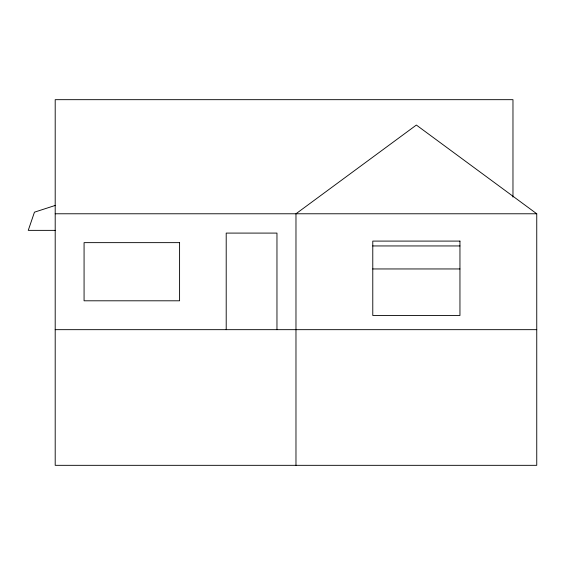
<?xml version="1.0" encoding="UTF-8"?>
<svg xmlns="http://www.w3.org/2000/svg" width="565" height="565" viewBox="0 0 565 565"><rect width="100%" height="100%" fill="white"/><g stroke="black" fill="none" stroke-linecap="round" stroke-linejoin="round"><path stroke-width="0.85" d="M55.2 205.455L34.458 212.172L28.25 230.365L55.2 230.365M55.2 213.775L536.75 213.775L536.75 465.327L55.2 465.327L55.2 99.673L512.971 99.673L512.971 197.093M372.78 245.945L459.952 245.945M372.78 268.954L459.952 268.954M55.2 329.663L536.75 329.663M536.75 213.775L416.363 125.049L295.975 213.775L295.975 465.327M276.963 329.663L276.963 233.091L226.205 233.091L226.205 329.663M459.952 241.093L372.78 241.093L372.78 315.489L459.952 315.489L459.952 241.093M179.585 242.639L84.072 242.639L84.072 300.799L179.585 300.799L179.585 242.639"/></g></svg>
